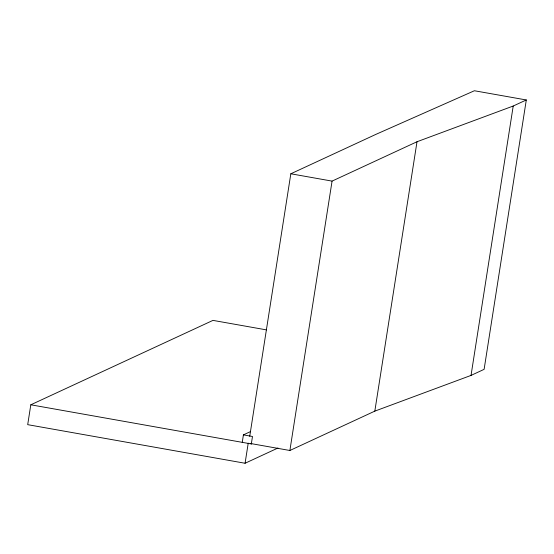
<?xml version="1.0" encoding="UTF-8"?>
<svg xmlns="http://www.w3.org/2000/svg" width="554" height="554" viewBox="0 0 554 554"><rect width="100%" height="100%" fill="white"/><g stroke="black" fill="none" stroke-linecap="round" stroke-linejoin="round"><path stroke-width="0.83" d="M266.467 329.886L212.965 320.385L30.809 404.794L27.7 424.662L245.076 463.255L277.983 448.006M250.477 431.601L243.407 434.876L242.264 442.334M245.076 463.255L248.185 443.387L248.649 443.172M249.722 436.33L290.829 173.783L375.778 134.421L474.397 90.745L526.3 99.962L484.113 369.345L471.032 375.411L374.823 411.13L289.881 450.492L250.221 443.449M30.809 404.794L251.315 443.955L252.479 436.49L243.407 434.876M289.881 450.492L332.068 181.11L417.01 141.741L513.219 106.022L526.3 99.962M374.823 411.13L417.01 141.741M471.032 375.411L513.219 106.022M251.315 443.955L251.8 443.733M290.829 173.783L332.068 181.11"/></g></svg>
